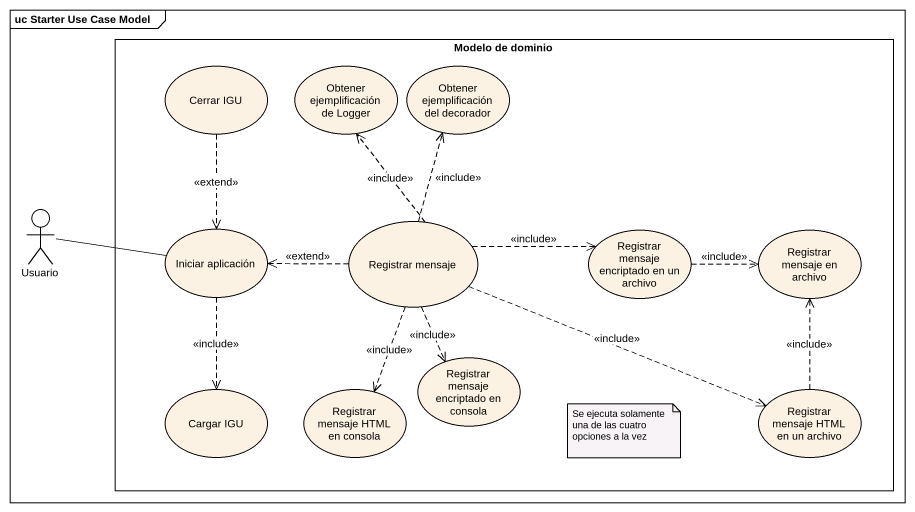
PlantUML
@startuml
mainframe uc Starter Use Case Model
rectangle "Modelo de dominio" as Modelo_de_dominio {
  usecase "Cerrar IGU" as Cerrar_IGU
  usecase "Obtener ejemplificación de Logger" as Obtener_ejemplificación_de
  usecase "Obtener ejemplificación del decorador" as Obtener_ejemplificación_del
  usecase "Iniciar aplicación" as Iniciar_aplicación
  usecase "Registrar mensaje" as Registrar_mensaje
  usecase "Registrar mensaje encriptado en un archivo" as Registrar_mensaje_2
  usecase "Registrar mensaje en archivo" as Registrar_mensaje_en_archivo
  usecase "Cargar IGU" as Cargar_IGU
  usecase "Registrar mensaje HTML en consola" as Registrar_mensaje_HTML_en
  usecase "Registrar mensaje encriptado en consola" as Registrar_mensaje_3
  usecase "Registrar mensaje HTML en un archivo" as Registrar_mensaje_HTML_en_2
}
actor Usuario
Cerrar_IGU ..> Iniciar_aplicación : <<extend>>
Usuario -right- Iniciar_aplicación
Iniciar_aplicación ..> Cargar_IGU : <<include>>
Registrar_mensaje .up.> Obtener_ejemplificación_de : <<include>>
Registrar_mensaje .up.> Obtener_ejemplificación_del : <<include>>
Registrar_mensaje .left.> Iniciar_aplicación : <<extend>>
Registrar_mensaje .right.> Registrar_mensaje_2 : <<include>>
Registrar_mensaje ..> Registrar_mensaje_HTML_en : <<include>>
Registrar_mensaje ..> Registrar_mensaje_3 : <<include>>
Registrar_mensaje .right.> Registrar_mensaje_HTML_en_2 : <<include>>
Registrar_mensaje_2 .right.> Registrar_mensaje_en_archivo : <<include>>
Registrar_mensaje_HTML_en_2 .up.> Registrar_mensaje_en_archivo : <<include>>
note as N1
  Se ejecuta solamente una de las cuatro opciones a la vez
end note
@enduml
